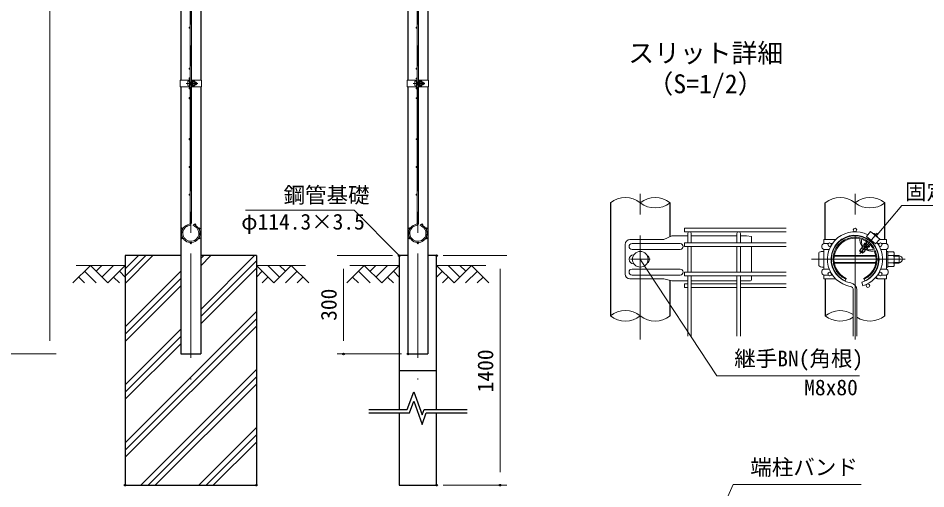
# Model space of a CAD drawing. Units: millimetres, scale not verified, with parts at other scales. Extents: x -4200 to 4200, y -2970 to 2970.
# Drawn here: x -768 to 2001, y -416 to 1019 of the extents above; entities that cross this region are included whole.
import ezdxf
from ezdxf.enums import TextEntityAlignment as Align

# ---------------------------------------------------------------- set-up
doc = ezdxf.new("R2010")
doc.units = ezdxf.units.MM
doc.header["$LTSCALE"] = 10
doc.header["$PDMODE"] = 32
doc.header["$PDSIZE"] = 5
doc.linetypes.add('USER1', pattern=[50.8, 31.75, -6.35, 6.35, -6.35])
for name, color, linetype, lineweight in [('0-0_D-TTL-TXT', 7, 'Continuous', 25), ('0-1_D-STR2', 7, 'Continuous', 13), ('0-2_D-STR1', 1, 'Continuous', 25), ('0-3_D-STR3', 3, 'Continuous', 13), ('0-4_D-STR4', 7, 'Continuous', 25), ('0-5_D-BMK', 2, 'USER1', 13), ('0-6_D-DCR-HCH', 7, 'Continuous', 13), ('0-7_D-STR-DIM', 7, 'Continuous', 13), ('0-8_0', 7, 'Continuous', 25), ('0-9_Defpoints', 8, 'Continuous', 25), ('0-A_D-STR-TXT', 7, 'Continuous', 13)]:
    doc.layers.add(name, color=color, linetype=linetype, lineweight=lineweight)
doc.styles.add('ＭＳ ゴシック', font='')
doc.styles.get('ＭＳ ゴシック').set_extended_font_data('MS Gothic')

msp = doc.modelspace()

# ---------------------------------------------------------------- linework, layer by layer
at = {"layer": '0-1_D-STR2'}
for p, q in [((-242.86, 1246.04), (-242.86, 394.31)), ((-239.26, 1246.04), (-239.26, 394.31)), ((449.85, 1246.04), (449.85, 394.31)), ((453.45, 1246.04), (453.45, 394.31)), ((-234.09, 386.56), (-233.06, 390.01)), ((458.62, 386.56), (459.65, 390.01)), ((1574.54, 378.84), (1264.94, 378.84)), ((1264.94, 378.84), (1264.94, 368.04)), ((1574.54, 368.04), (1264.94, 368.04)), ((1274.54, 334.14), (1274.54, 362.64)), ((1285.34, 334.14), (1285.34, 362.64)), ((1424.54, 334.14), (1424.54, 362.64)), ((1435.34, 334.14), (1435.34, 362.64)), ((1574.54, 334.14), (1264.94, 334.14)), ((1264.94, 334.14), (1264.94, 323.34)), ((1574.54, 323.34), (1264.94, 323.34)), ((1274.54, 244.74), (1274.54, 323.34)), ((1285.34, 244.74), (1285.34, 323.34)), ((1424.54, 244.74), (1424.54, 323.34)), ((1435.34, 244.74), (1435.34, 323.34)), ((1574.54, 244.74), (1264.94, 244.74)), ((1264.94, 244.74), (1264.94, 233.94)), ((1574.54, 233.94), (1264.94, 233.94)), ((1274.54, 49.19), (1274.54, 233.94)), ((1285.34, 49.19), (1285.34, 233.94)), ((1424.54, 49.19), (1424.54, 233.94)), ((1435.34, 49.19), (1435.34, 233.94)), ((1274.54, 209.17), (1264.94, 209.17)), ((1264.94, 209.17), (1264.94, 198.37)), ((1274.54, 198.37), (1264.94, 198.37)), ((1424.54, 209.17), (1285.34, 209.17)), ((1424.54, 198.37), (1285.34, 198.37)), ((1574.54, 209.17), (1435.34, 209.17)), ((1574.54, 198.37), (1435.34, 198.37)), ((1805.86, 213.89), (1808.95, 203.54)), ((1779.55, 49.19), (1779.55, 190.63)), ((1790.35, 49.19), (1790.35, 190.63))]:
    msp.add_line(p, q, dxfattribs=at)
for centre, radius in [((-244.66, 990.18), 1.8), ((448.05, 990.18), 1.8), ((-244.66, 865.18), 1.8), ((448.05, 865.18), 1.8), ((-244.66, 835.18), 1.8), ((448.05, 835.18), 1.8), ((-244.66, 805.18), 1.8), ((448.05, 805.18), 1.8), ((-244.66, 775.18), 1.8), ((448.05, 775.18), 1.8), ((-244.66, 650.18), 1.8), ((448.05, 650.18), 1.8), ((-244.66, 565.68), 1.8), ((448.05, 565.68), 1.8), ((-244.66, 481.18), 1.8), ((448.05, 481.18), 1.8), ((-227.94, 389.93), 1.8), ((464.77, 389.93), 1.8), ((-266.87, 378.08), 1.8), ((-215.25, 378.08), 1.8), ((425.84, 378.08), 1.8), ((477.46, 378.08), 1.8), ((1784.95, 373.44), 5.4), ((-266.87, 348.28), 1.8), ((-241.06, 333.38), 1.8), ((-215.25, 348.28), 1.8), ((425.84, 348.28), 1.8), ((451.65, 333.38), 1.8), ((477.46, 348.28), 1.8), ((1707.52, 328.74), 5.4), ((1862.37, 328.74), 5.4), ((1707.52, 239.34), 5.4), ((1862.37, 239.34), 5.4), ((1824.3, 203.77), 5.4)]:
    msp.add_circle(centre, radius, dxfattribs=at)
for centre, radius, start, end in [((-241.06, 363.18), 28, 99.83934, 73.39579), ((-246.46, 394.31), 3.6, 279.83934, 0), ((-246.46, 394.31), 7.2, 279.83934, 0), ((451.65, 363.18), 28, 99.83934, 73.39579), ((446.25, 394.31), 3.6, 279.83934, 0), ((446.25, 394.31), 7.2, 279.83934, 0), ((-241.06, 363.18), 24.4, 99.83934, 73.39579), ((451.65, 363.18), 24.4, 99.83934, 73.39579), ((1279.94, 362.64), 5.4, 0, 180), ((1429.94, 362.64), 5.4, 0, 180), ((1784.95, 284.04), 84, 62.37363, 260.16066), ((1784.95, 284.04), 73.2, 286.60421, 260.16066), ((1784.95, 284.04), 84, 286.60421, 37.62637), ((1768.75, 190.63), 10.8, 0, 80.16066), ((1768.75, 190.63), 21.6, 0, 80.16066)]:
    msp.add_arc(centre, radius, start, end, dxfattribs=at)
at = {"layer": '0-2_D-STR1'}
for p, q in [((-271.31, 1334.68), (-271.31, 830.18)), ((-210.81, 1340.68), (-210.81, 830.18)), ((421.4, 1334.68), (421.4, 830.18)), ((481.9, 1340.68), (481.9, 830.18)), ((-271.31, 810.18), (-271.31, -4.82)), ((-210.81, 810.18), (-210.81, -4.82)), ((421.4, 810.18), (421.4, -4.82)), ((481.9, 810.18), (481.9, -4.82)), ((1039.19, 456.54), (1039.19, 111.54)), ((1220.69, 353.27), (1220.69, 456.54)), ((1694.2, 344.04), (1694.2, 456.54)), ((1875.7, 344.04), (1875.7, 456.54)), ((1745.15, 344.04), (1743.02, 344.04)), ((1694.2, 224.04), (1694.2, 111.54)), ((1875.7, 111.54), (1875.7, 224.13)), ((1220.69, 111.54), (1220.69, 219.88)), ((-271.31, -4.82), (-210.81, -4.82)), ((421.4, -4.82), (481.9, -4.82))]:
    msp.add_line(p, q, dxfattribs=at)
at = {"layer": '0-3_D-STR3'}
for p, q in [((-273.61, 830.18), (-242.86, 830.18)), ((-273.61, 830.18), (-273.61, 810.18)), ((-273.61, 810.18), (-242.86, 810.18)), ((-249.96, 826.68), (-249.96, 813.68)), ((-245.16, 810.18), (-245.16, 830.18)), ((-245.16, 828.18), (-245.16, 812.18)), ((-242.86, 810.18), (-242.86, 830.18)), ((-242.86, 824.18), (-239.26, 824.18)), ((-242.86, 823.5), (-239.26, 823.5)), ((-242.86, 816.85), (-239.26, 816.85)), ((-242.86, 816.18), (-239.26, 816.18)), ((-239.26, 810.18), (-239.26, 830.18)), ((-239.26, 830.18), (-208.51, 830.18)), ((-239.26, 810.18), (-208.51, 810.18)), ((-236.96, 810.18), (-236.96, 830.18)), ((-236.96, 812.18), (-236.96, 828.18)), ((-236.96, 812.18), (-235.36, 812.18)), ((-235.36, 827.68), (-235.36, 812.68)), ((-235.36, 827.68), (-229.56, 827.68)), ((-235.36, 823.93), (-229.56, 823.93)), ((-235.36, 816.43), (-229.56, 816.43)), ((-235.36, 812.68), (-229.56, 812.68)), ((-228.86, 825.95), (-228.86, 814.41)), ((-228.86, 824.18), (-224.56, 824.18)), ((-228.86, 823.5), (-224.56, 823.5)), ((-228.86, 816.85), (-224.56, 816.86)), ((-228.86, 816.18), (-224.56, 816.18)), ((-224.56, 816.18), (-224.56, 824.18)), ((-208.51, 830.18), (-208.51, 810.18)), ((419.1, 830.18), (449.85, 830.18)), ((419.1, 830.18), (419.1, 810.18)), ((419.1, 810.18), (449.85, 810.18)), ((442.75, 826.68), (442.75, 813.68)), ((447.55, 810.18), (447.55, 830.18)), ((447.55, 828.18), (447.55, 812.18)), ((449.85, 810.18), (449.85, 830.18)), ((449.85, 824.18), (453.45, 824.18)), ((449.85, 823.5), (453.45, 823.5)), ((449.85, 816.85), (453.45, 816.85)), ((449.85, 816.18), (453.45, 816.18)), ((453.45, 810.18), (453.45, 830.18)), ((453.45, 830.18), (484.2, 830.18)), ((453.45, 810.18), (484.2, 810.18)), ((455.75, 810.18), (455.75, 830.18)), ((455.75, 812.18), (455.75, 828.18)), ((455.75, 812.18), (457.35, 812.18)), ((457.35, 827.68), (457.35, 812.68)), ((457.35, 827.68), (463.15, 827.68)), ((457.35, 823.93), (463.15, 823.93)), ((457.35, 816.43), (463.15, 816.43)), ((457.35, 812.68), (463.15, 812.68)), ((463.85, 825.95), (463.85, 814.41)), ((463.85, 824.18), (468.15, 824.18)), ((463.85, 823.5), (468.15, 823.5)), ((463.85, 816.85), (468.15, 816.86)), ((463.85, 816.18), (468.15, 816.18)), ((468.15, 816.18), (468.15, 824.18)), ((484.2, 830.18), (484.2, 810.18)), ((1832.67, 368.92), (1820.14, 353.98)), ((1839.78, 363.64), (1839.59, 363.11)), ((1201.89, 344.04), (1098.48, 344.04)), ((1226.32, 356.04), (1201.89, 344.04)), ((1274.54, 356.04), (1226.32, 356.04)), ((1424.55, 356.04), (1285.34, 356.04)), ((1453.94, 356.04), (1435.34, 356.04)), ((1453.94, 356.04), (1468.94, 353.04)), ((1468.94, 353.04), (1468.94, 336.16)), ((1726.16, 344.04), (1689.4, 344.04)), ((1689.4, 332.04), (1689.4, 344.04)), ((1743.02, 344.04), (1745.15, 344.04)), ((1812.15, 329.6), (1814.46, 333.06)), ((1818.18, 330.25), (1814.44, 332.68)), ((1818.77, 331.25), (1814.46, 333.06)), ((1818.46, 332.27), (1817.9, 331.61)), ((1818.56, 338.73), (1818.55, 332.23)), ((1820.14, 353.98), (1847.72, 330.84)), ((1824.16, 345.85), (1824.16, 344.42)), ((1836.89, 335.61), (1835.5, 335.3)), ((1853.82, 351.86), (1853.33, 351.58)), ((1880.5, 344.04), (1858.79, 344.04)), ((1880.5, 344.04), (1880.5, 335.72)), ((1880.5, 332.04), (1880.5, 344.04)), ((1083.48, 329.04), (1083.48, 239.04)), ((1251.71, 332.04), (1104.71, 332.04)), ((1251.71, 314.04), (1104.71, 314.04)), ((1468.94, 322.66), (1468.94, 245.41)), ((1689.4, 332.04), (1703.25, 332.04)), ((1689.4, 254.04), (1689.4, 314.04)), ((1689.4, 314.04), (1706.49, 314.04)), ((1689.4, 308.04), (1689.4, 306.29)), ((1711.8, 332.04), (1716.01, 332.04)), ((1800.06, 311.22), (1799.1, 310)), ((1807.92, 302.53), (1799.11, 309.92)), ((1810.06, 305.69), (1799.75, 309.98)), ((1799.77, 310.79), (1800.06, 311.22)), ((1799.77, 310.79), (1799.77, 310)), ((1800.06, 311.22), (1804.08, 317.25)), ((1811.62, 306.56), (1800.1, 311.2)), ((1809.48, 305), (1800.45, 308.8)), ((1815.99, 310.77), (1803.9, 316.72)), ((1815.67, 312.38), (1804.08, 317.25)), ((1805.87, 317.27), (1805.39, 316.7)), ((1805.87, 317.27), (1805.88, 319.86)), ((1809.13, 324.72), (1805.88, 319.86)), ((1816.25, 313.07), (1805.94, 317.36)), ((1807.23, 324.6), (1806.2, 324.15)), ((1819.18, 313.96), (1806.36, 319.85)), ((1813.78, 321.86), (1809.04, 324.5)), ((1809.67, 305.02), (1809.9, 304.4)), ((1810.29, 305.76), (1809.75, 305.12)), ((1811.55, 305.98), (1810.29, 305.76)), ((1814.22, 322.79), (1811.47, 323.95)), ((1811.55, 305.98), (1813.4, 307.73)), ((1814.65, 323.68), (1812.13, 324.73)), ((1812.15, 329.6), (1812.14, 324.75)), ((1816.6, 327.47), (1812.51, 329.77)), ((1812.72, 319.47), (1815.02, 317.54)), ((1816.41, 310.58), (1813.4, 307.73)), ((1819.56, 313.58), (1816.39, 313.04)), ((1822.65, 316.91), (1817.94, 319.53)), ((1819.21, 331.96), (1818.55, 332.23)), ((1821.88, 319.57), (1819.42, 320.61)), ((1822.92, 316.76), (1819.56, 313.58)), ((1822.43, 320.44), (1820.36, 321.3)), ((1821.02, 313.03), (1820.76, 311.94)), ((1822.5, 320.31), (1821.88, 319.57)), ((1821.88, 319.57), (1822.92, 316.76)), ((1827.57, 321.18), (1822.5, 320.31)), ((1827.65, 321.26), (1823.36, 323.67)), ((1829.31, 323.05), (1825.52, 325.5)), ((1827.57, 321.18), (1829.43, 322.94)), ((1828.31, 327.24), (1827.72, 327.49)), ((1828.89, 327.93), (1827.98, 326.85)), ((1827.98, 326.85), (1829.43, 322.94)), ((1828.89, 327.93), (1828.4, 328.13)), ((1831.38, 328.38), (1828.91, 327.96)), ((1858.1, 332.04), (1853.88, 332.04)), ((1880.5, 314.04), (1863.41, 314.04)), ((1880.5, 332.04), (1866.64, 332.04)), ((1880.5, 254.04), (1880.5, 314.04)), ((1880.5, 260.04), (1880.5, 308.04)), ((1885.3, 306.54), (1885.3, 261.54)), ((1885.3, 306.54), (1902.7, 306.54)), ((1675, 303.54), (1675, 264.54)), ((1721.53, 294.01), (1848.37, 294.01)), ((1721.88, 296.04), (1848.02, 296.04)), ((1807.92, 302.53), (1809.9, 304.4)), ((1885.3, 295.29), (1902.7, 295.29)), ((1904.8, 301.37), (1904.8, 266.73)), ((1904.8, 296.04), (1919.2, 296.04)), ((1904.8, 294.01), (1919.2, 294.01)), ((1919.2, 272.04), (1919.2, 296.04)), ((1251.71, 254.04), (1104.71, 254.04)), ((1689.4, 254.04), (1689.4, 261.79)), ((1689.4, 261.79), (1689.4, 260.04)), ((1689.4, 254.04), (1706.49, 254.04)), ((1721.53, 274.07), (1848.37, 274.07)), ((1721.88, 272.04), (1848.02, 272.04)), ((1880.5, 254.04), (1863.41, 254.04)), ((1880.5, 261.79), (1880.5, 254.04)), ((1880.5, 260.04), (1885.3, 260.04)), ((1885.3, 272.79), (1902.7, 272.79)), ((1885.3, 261.54), (1902.7, 261.54)), ((1904.8, 274.07), (1919.2, 274.07)), ((1904.8, 272.04), (1919.2, 272.04)), ((1201.89, 224.04), (1098.48, 224.04)), ((1251.71, 236.04), (1104.71, 236.04)), ((1201.89, 224.04), (1226.32, 218.64)), ((1468.94, 231.91), (1468.94, 221.58)), ((1689.4, 224.04), (1689.4, 236.04)), ((1689.4, 236.04), (1703.25, 236.04)), ((1689.4, 224.04), (1726.16, 224.04)), ((1711.8, 236.04), (1716.01, 236.04)), ((1711.84, 242.6), (1711.84, 242.67)), ((1743.02, 224.04), (1745.15, 224.04)), ((1754.95, 218.58), (1758.2, 225.68)), ((1814.95, 218.58), (1811.7, 225.68)), ((1880.5, 224.04), (1853.62, 224.04)), ((1858.1, 236.04), (1853.88, 236.04)), ((1880.5, 236.04), (1866.64, 236.04)), ((1880.5, 224.04), (1877.87, 224.04)), ((1880.5, 224.04), (1880.5, 236.04)), ((1880.5, 232.36), (1880.5, 224.04)), ((1274.54, 218.64), (1226.32, 218.64)), ((1285.34, 218.58), (1424.54, 218.58)), ((1435.34, 218.58), (1465.94, 218.58))]:
    msp.add_line(p, q, dxfattribs=at)
for points in [[(-236.96, 828.18), (-235.36, 828.18), (-235.36, 812.18)], [(455.75, 828.18), (457.35, 828.18), (457.35, 812.18)], [(1832.67, 368.92), (1860.25, 345.78), (1847.72, 330.84)], [(1812.13, 324.73), (1811.47, 323.95), (1809.13, 324.72)], [(1816.39, 313.04), (1815.77, 312.3), (1816.41, 310.58)], [(1880.5, 308.04), (1885.3, 308.04), (1885.3, 260.04)]]:
    msp.add_lwpolyline(points, dxfattribs=at)
msp.add_circle((1129.94, 284.04), 24, dxfattribs=at)
for centre, radius, start, end in [((-231.7, 825.8), 2.85, 318.83491, 41.16509), ((-239.25, 820.18), 10.39, 338.85295, 21.14705), ((-231.71, 814.55), 2.85, 318.86505, 41.13495), ((-224.56, 820.18), 3.4, 270, 90), ((461, 825.8), 2.85, 318.83491, 41.16509), ((453.45, 820.18), 10.39, 338.85295, 21.14705), ((461, 814.55), 2.85, 318.86505, 41.13495), ((468.15, 820.18), 3.4, 270, 90), ((1835.08, 343.78), 20.41, 20.1954, 79.8046), ((1098.48, 329.04), 15, 90, 180), ((1784.95, 284.04), 72, 294.62432, 245.37568), ((1784.95, 284.04), 67.2, 76.51477, 245.37568), ((1784.95, 284.04), 64.2, 76.39388, 245.37568), ((1828.9, 342.41), 29.13, 166.14552, 218.81508), ((1864.17, 341.2), 59.31, 173.19065, 196.25963), ((1784.95, 284.04), 64.2, 54.62674, 71.81465), ((1784.95, 284.04), 67.2, 27.59553, 72.40447), ((1900.25, 281.94), 95.24, 143.32909, 156.79151), ((1104.71, 323.04), 9, 90, 270), ((1251.71, 323.04), 9, 270, 90), ((1693.15, 323.04), 9.75, 112.61986, 247.38014), ((1784.95, 284.04), 64.2, 294.62432, 23.60612), ((1784.95, 284.04), 67.2, 294.62432, 23.48523), ((1762.86, 397.23), 95.24, 303.20849, 316.67091), ((1834.8, 337.46), 29.13, 241.18492, 293.85448), ((1827.49, 371.98), 59.31, 263.74037, 286.80935), ((1784.95, 284.04), 64.2, 28.18535, 45.37326), ((1876.75, 323.04), 9.75, 292.61986, 67.38014), ((1896.26, 300.91), 8.55, 318.83491, 41.16509), ((1109.21, 284.04), 13.5, 90, 270), ((1144.15, 284.04), 13.5, 300.04449, 59.95551), ((1873.61, 284.04), 31.18, 338.85295, 21.14705), ((1919.2, 284.04), 10.2, 270, 90), ((1104.71, 245.04), 9, 90, 270), ((1251.71, 245.04), 9, 270, 90), ((1693.15, 245.04), 9.75, 112.61986, 247.38014), ((1876.75, 245.04), 9.75, 292.61986, 67.38014), ((1896.26, 267.16), 8.55, 318.86505, 41.13495), ((1098.48, 239.04), 15, 180, 270), ((1465.94, 221.58), 3, 270, 0), ((1702.41, 245.04), 9.13, 348.40415, 350.0359), ((1855.17, 233.04), 9.13, 213.34935, 260.27718), ((1858.07, 233.04), 9.13, 198.30949, 260.27718)]:
    msp.add_arc(centre, radius, start, end, dxfattribs=at)
for centre, major_axis, start_param, end_param in [((-245.16, 826.68), (4.8, 0), 1.5707963, 3.1415927), ((-245.16, 813.68), (4.8, 0), 3.1415927, 4.712389), ((447.55, 826.68), (4.8, 0), 1.5707963, 3.1415927), ((447.55, 813.68), (4.8, 0), 3.1415927, 4.712389), ((1689.4, 303.54), (14.4, 0), 1.5707963, 3.1415927), ((1689.4, 264.54), (14.4, 0), 3.1415927, 4.712389)]:
    msp.add_ellipse(centre, major_axis=major_axis, ratio=0.3125, start_param=start_param, end_param=end_param, dxfattribs=at)
at = {"layer": '0-4_D-STR4'}
for p, q in [((-441.06, 295.18), (-441.06, -404.82)), ((-271.31, 295.18), (-441.06, 295.18)), ((-41.06, 295.18), (-210.81, 295.18)), ((-41.06, 295.18), (-41.06, -404.82)), ((394.5, -54.82), (508.8, -54.82)), ((-441.06, -404.82), (-41.06, -404.82))]:
    msp.add_line(p, q, dxfattribs=at)
at = {"layer": '0-5_D-BMK'}
for p, q in [((-241.06, 2333.31), (-241.06, -83)), ((451.65, 2333.31), (451.65, -83)), ((-255.48, 820.18), (-219.74, 820.18)), ((437.23, 820.18), (472.97, 820.18)), ((1129.94, 39.19), (1129.94, 528.88)), ((1784.95, 39.19), (1784.95, 528.88)), ((1852.17, 364.15), (1799.75, 301.68)), ((1099.94, 284.04), (1159.94, 284.04)), ((1938.09, 284.04), (1652.47, 284.04))]:
    msp.add_line(p, q, dxfattribs=at)
at = {"layer": '0-6_D-DCR-HCH'}
for p, q in [((-441.06, 210.47), (-356.36, 295.18)), ((-441.06, 232.57), (-378.45, 295.18)), ((-441.06, 254.67), (-400.55, 295.18)), ((-210.81, 263.95), (-179.58, 295.18)), ((-210.81, 286.05), (-201.68, 295.18)), ((-210.81, 131.37), (-47, 295.18)), ((-210.81, 109.27), (-41.06, 279.02)), ((-547.48, 265.18), (-600.7, 211.96)), ((-591.06, 265.18), (-441.06, 265.18)), ((-547.48, 265.18), (-494.27, 211.96)), ((-529.84, 247.35), (-512.01, 265.18)), ((-512.01, 229.7), (-476.53, 265.18)), ((-494.27, 211.96), (-441.06, 265.18)), ((-210.81, 87.17), (-41.06, 256.92)), ((108.94, 265.18), (-41.06, 265.18)), ((12.15, 211.96), (-41.06, 265.18)), ((29.89, 229.7), (-5.58, 265.18)), ((65.36, 265.18), (12.15, 211.96)), ((47.72, 247.35), (29.89, 265.18)), ((65.36, 265.18), (118.58, 211.96)), ((288.07, 265.25), (234.86, 212.04)), ((244.5, 265.25), (394.5, 265.25)), ((288.07, 265.25), (341.29, 212.04)), ((305.72, 247.42), (323.55, 265.25)), ((323.55, 229.77), (359.02, 265.25)), ((341.29, 212.04), (394.5, 265.25)), ((658.8, 265.25), (508.8, 265.25)), ((562.01, 212.04), (508.8, 265.25)), ((579.75, 229.77), (544.27, 265.25)), ((615.22, 265.25), (562.01, 212.04)), ((597.58, 247.42), (579.75, 265.25)), ((615.22, 265.25), (668.43, 212.04)), ((-582.96, 229.7), (-565.14, 211.96)), ((-565.22, 247.44), (-529.58, 211.96)), ((-476.53, 229.7), (-458.72, 211.96)), ((-458.8, 247.44), (-441.06, 229.78)), ((-441.06, 77.89), (-271.31, 247.64)), ((-441.06, 55.8), (-271.31, 225.55)), ((-23.32, 247.44), (-41.06, 229.78)), ((-5.58, 229.7), (-23.4, 211.96)), ((83.1, 247.44), (47.46, 211.96)), ((100.84, 229.7), (83.02, 211.96)), ((252.6, 229.77), (270.42, 212.04)), ((270.34, 247.51), (305.97, 212.04)), ((359.02, 229.77), (376.84, 212.04)), ((376.76, 247.51), (394.5, 229.86)), ((526.54, 247.51), (508.8, 229.86)), ((544.27, 229.77), (526.45, 212.04)), ((632.96, 247.51), (597.32, 212.04)), ((650.7, 229.77), (632.88, 212.04)), ((-441.06, 33.7), (-271.31, 203.45)), ((-441.06, -275.66), (-41.06, 124.34)), ((-441.06, -297.76), (-41.06, 102.24)), ((-441.06, -319.86), (-41.06, 80.14)), ((-441.06, -98.88), (-271.31, 70.87)), ((-441.06, -120.98), (-271.31, 48.77)), ((-441.06, -143.08), (-271.31, 26.67)), ((-393.44, -404.82), (-41.06, -52.44)), ((-371.35, -404.82), (-41.06, -74.53)), ((-349.25, -404.82), (-41.06, -96.63)), ((-216.67, -404.82), (-41.06, -229.21)), ((-194.57, -404.82), (-41.06, -251.31)), ((-172.47, -404.82), (-41.06, -273.41))]:
    msp.add_line(p, q, dxfattribs=at)
at = {"layer": '0-7_D-STR-DIM'}
for p, q in [((-671.29, 35.18), (-671.29, 2277.18)), ((374.5, 295.18), (204.93, 295.18)), ((528.8, 295.18), (722.73, 295.18)), ((224.93, 255.18), (224.93, 35.18)), ((702.73, 255.18), (702.73, -364.82)), ((-1396.87, -4.82), (-651.29, -4.82)), ((401.4, -4.82), (204.93, -4.82)), ((528.8, -404.82), (722.73, -404.82))]:
    msp.add_line(p, q, dxfattribs=at)
for centre, start, end in [((1084.57, 400.55), 50.97549, 129.02451), ((1175.32, 400.55), 50.97549, 129.02451), ((1739.57, 400.55), 50.97549, 129.02451), ((1830.32, 400.55), 50.97549, 129.02451), ((1175.32, 512.52), 230.97549, 309.02451), ((1830.32, 512.52), 230.97549, 309.02451), ((1084.57, 55.55), 50.97549, 129.02451), ((1084.57, 167.52), 230.97549, 309.02451), ((1175.32, 167.52), 230.97549, 309.02451), ((1739.57, 55.55), 56.30864, 129.02451), ((1739.57, 167.52), 230.97549, 303.69136), ((1830.32, 167.52), 236.30864, 309.02451)]:
    msp.add_arc(centre, 72.06, start, end, dxfattribs=at)
at = {"layer": '0-8_0'}
for points in [[(421.4, 295.18), (394.5, 295.18), (394.5, -174.32)], [(508.8, -174.32), (508.8, 295.18), (481.9, 295.18)], [(301.65, -174.32), (418.99, -174.32), (438.82, -119.85), (464.47, -190.32), (470.3, -174.32), (601.65, -174.32)], [(301.65, -184.32), (426, -184.32), (438.82, -149.08), (464.47, -219.56), (477.3, -184.32), (601.65, -184.32)], [(394.5, -184.32), (394.5, -404.82), (508.8, -404.82), (508.8, -184.32)]]:
    msp.add_lwpolyline(points, dxfattribs=at)
at = {"layer": '0-9_Defpoints'}
for p in [(394.5, 295.18), (508.8, 295.18), (224.93, -4.82), (421.4, -4.82), (-441.06, -404.82), (-41.06, -404.82), (508.8, -404.82), (702.73, -404.82)]:
    msp.add_point(p, dxfattribs=at)
at = {"layer": '0-A_D-STR-TXT'}
for p, q in [((1927.62, 448.1), (1852.25, 358.12)), ((1927.62, 448.1), (2200.64, 448.1)), ((1363.34, -71.6), (1131.04, 282.36)), ((1363.34, -71.6), (1798.99, -71.6)), ((1413.39, -402.74), (1298.43, -660.78)), ((1413.39, -402.74), (1804.04, -402.74))]:
    msp.add_line(p, q, dxfattribs=at)
msp.add_lwpolyline([(-74.05, 433.67), (257.54, 433.67), (392.37, 297.29)], dxfattribs=at)

# ---------------------------------------------------------------- texts
at = {"layer": '0-0_D-TTL-TXT', "style": 'ＭＳ ゴシック'}
for s, p in [('スリット詳細', (1093.51, 866.87)), ('（S=1/2）', (1151.99, 773.09))]:
    msp.add_text(s, height=57.7, dxfattribs=at).set_placement(p, align=Align.BOTTOM_LEFT)
at = {"layer": '0-7_D-STR-DIM', "style": 'ＭＳ ゴシック'}
for s, p in [('300', (218.18, 96.3)), ('1400', (695.98, -121.72))]:
    msp.add_text(s, height=48.09, rotation=90, dxfattribs=at).set_placement(p, align=Align.BOTTOM_LEFT)
at = {"layer": '0-A_D-STR-TXT', "style": 'ＭＳ ゴシック'}
for s, p in [('鋼管基礎', (41.87, 441.51)), ('固定ビス', (1937.27, 452.06)), ('φ114.3×3.5', (-87.13, 360.15)), ('継手BN(角根)', (1416.55, -57.11)), ('M8x80', (1629.98, -145.14)), ('端柱バンド', (1465.58, -388.63))]:
    msp.add_text(s, height=48.09, dxfattribs=at).set_placement(p, align=Align.BOTTOM_LEFT)

doc.saveas('drawing.dxf')
